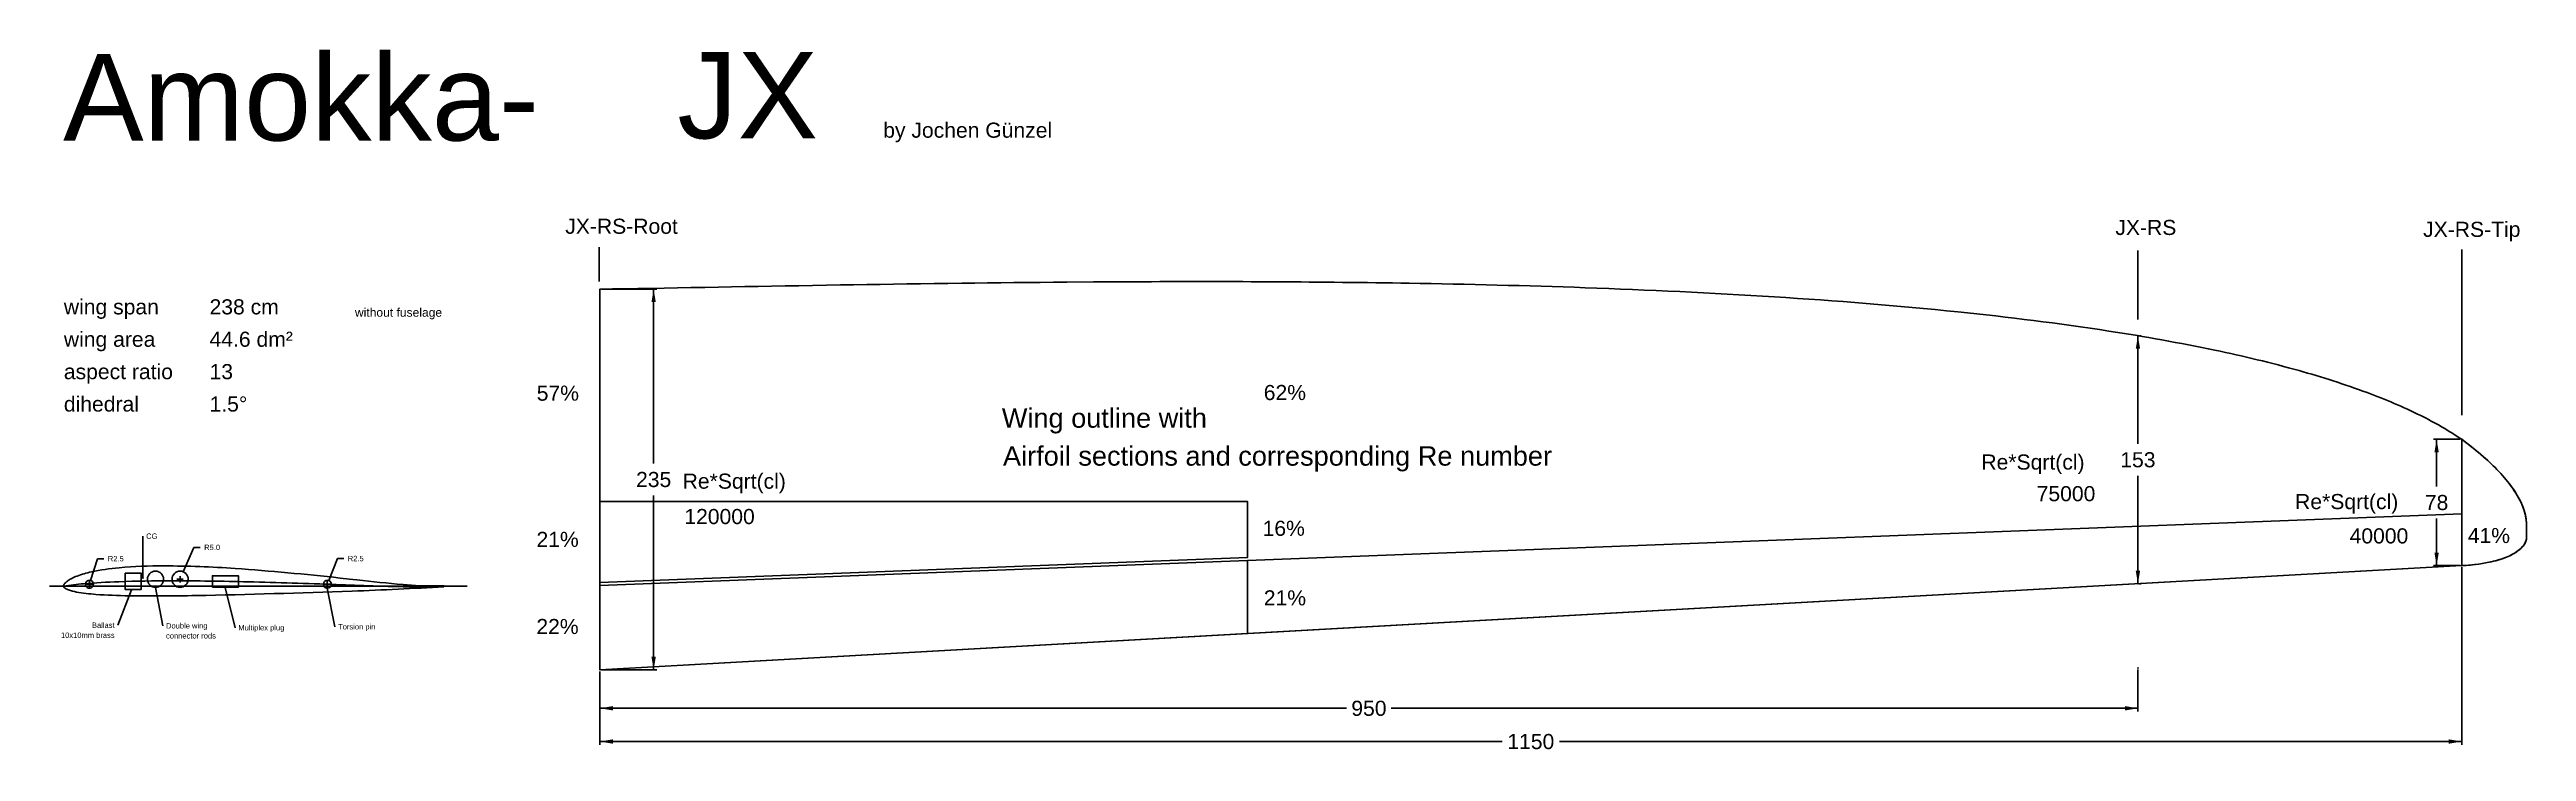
# Model space of a CAD drawing. Extents: x -340 to 1190, y -50 to 383.
import ezdxf
from ezdxf.enums import TextEntityAlignment as Align

# ---------------------------------------------------------------- set-up
doc = ezdxf.new("R2010")
doc.units = 0
for name, color, linetype in [('Airfoils', 7, 'Continuous'), ('Rudder', 7, 'Continuous'), ('Title_Text', 7, 'Continuous')]:
    doc.layers.add(name, color=color, linetype=linetype)
doc.styles.get("Standard").update_dxf_attribs({"font": 'Arial', "height": 5})
doc.dimstyles.get("Standard").update_dxf_attribs({"dimtxt": 5, "dimasz": 2, "dimexe": 2, "dimexo": 1, "dimgap": 2, "dimtad": 0, "dimtoh": 1, "dimdec": 4, "dimzin": 0, "dimsah": 1, "dimcen": 2, "dimazin": 3, "dimtfac": 1, "dimtdec": 4, "dimtofl": 0, "dimtmove": 0, "dimatfit": 3, "dimtolj": 1})

# ---------------------------------------------------------------- blocks, each defined once
blk = doc.blocks.new('*B1')
at = {"layer": 'Airfoils', "linetype": 'Continuous'}
blk.add_text('78', height=9.333333, dxfattribs=at).set_placement((1134.489634, 103.294982), align=Align.MIDDLE)
blk = doc.blocks.new('_CLOSEDFILLED')
blk.add_solid([(-1, 0.166667), (-1, -0.166667), (0, 0)])
blk = doc.blocks.new('*B', base_point=(1134.489634, 103.070982))
at = {"layer": 'Airfoils', "linetype": 'Continuous'}
for p, q in [((1148.997016, 142.298776), (1132.489204, 142.298776)), ((1148.997016, 64.298776), (1132.489204, 64.298776))]:
    blk.add_line(p, q, dxfattribs=at)
at = {"layer": 'Airfoils', "color": 7, "linetype": 'Continuous'}
for p, q in [((1134.486651, 113.130651), (1134.486651, 142.302526)), ((1134.486651, 93.458776), (1134.486651, 64.302526))]:
    blk.add_line(p, q, dxfattribs=at)
at = {"layer": 'Airfoils', "linetype": 'Continuous'}
for p in [(1150, 142.294982), (1150, 64.294982)]:
    blk.add_point(p, dxfattribs=at)
at = {"layer": 'Airfoils', "linetype": 'Continuous', "xscale": 8, "yscale": 8}
for p, rotation in [((1134.489634, 142.294982), 90), ((1134.489634, 64.294982), -90)]:
    blk.add_blockref('_CLOSEDFILLED', p, dxfattribs=dict(at, rotation=rotation))
at = {"layer": 'Airfoils', "linetype": 'Continuous'}
blk.add_blockref('*B1', (0, 0), dxfattribs=at)
blk = doc.blocks.new('*R', base_point=(200, 78.895819))
at = {"layer": 'Rudder', "linetype": 'Continuous'}
blk.add_lwpolyline([(0, 53.865584), (400, 69.312131), (400, 103.926054), (0, 103.926054), (0, 53.865584)], dxfattribs=at)
blk = doc.blocks.new('*R1', base_point=(200, 33.703475))
at = {"layer": 'Rudder', "linetype": 'Continuous'}
blk.add_lwpolyline([(0, 0), (400, 22.363472), (400, 67.40695), (0, 52), (0, 0)], dxfattribs=at)
blk = doc.blocks.new('*R2', base_point=(575, 119.850555))
at = {"linetype": 'Continuous'}
blk.add_lwpolyline([(1150, 64.294982), (0, 0), (0, 235), (7.697714, 235.126259), (15.511728, 235.257645), (23.439756, 235.393718), (31.479512, 235.534037), (39.628708, 235.67816), (47.885059, 235.825647), (56.246277, 235.976056), (64.710076, 236.128947), (73.274169, 236.283879), (81.324061, 236.429361), (89.456826, 236.575871), (97.670625, 236.723056), (105.963622, 236.87056), (114.333979, 237.018029), (122.779859, 237.165108), (131.299425, 237.311445), (139.890838, 237.456683), (148.552262, 237.600469), (156.66587, 237.732533), (164.836925, 237.86275), (173.06395, 237.990836), (181.345469, 238.116506), (189.680006, 238.239476), (198.066084, 238.359461), (206.502227, 238.476176), (214.986958, 238.589336), (223.5188, 238.698657), (231.491714, 238.796597), (239.502885, 238.890745), (247.551126, 238.98087), (255.635252, 239.066744), (263.754076, 239.148139), (271.906411, 239.224825), (280.091072, 239.296573), (288.306871, 239.363156), (304.82714, 239.479907), (320.15471, 239.566841), (335.568598, 239.632445, -0.004896), (499.763249, 238.689172, -0.004699), (608.516511, 235.923736, -0.006988), (725.46759, 230.257096, -0.009921), (838.858762, 220.980387, -0.012456), (932.017379, 209.166701, -0.013283), (997.543106, 197.343326, -0.016453), (1049.502852, 184.726401, -0.020883), (1091.54269, 171.169547, -0.026054), (1124.688532, 156.941311, -0.033285), (1150, 142.294982), (1150, 64.294982)], format="xyb", dxfattribs=at)
blk = doc.blocks.new('*R3', base_point=(1170, 103.294982))
at = {"linetype": 'Continuous'}
blk.add_lwpolyline([(1150, 142.294982), (1150, 64.294982, 0.036907), (1166.860218, 66.366178, 0.046264), (1177.7447, 69.585506, 0.062132), (1184.935524, 73.54808, 0.074875), (1188.399154, 77.015393, 0.135858), (1189.989329, 81.091333), (1190, 81.631086), (1190, 89.672337, 0.080572), (1188.38194, 98.918168, 0.052413), (1184.317453, 107.665765, 0.040301), (1177.400057, 117.383872, 0.028507), (1168.221891, 127.16322, 0.032613), (1150, 142.294982)], format="xyb", dxfattribs=at)
blk = doc.blocks.new('*B3')
at = {"layer": 'Airfoils', "linetype": 'Continuous'}
blk.add_text('153', height=9.333333, dxfattribs=at).set_placement((950, 129.696166), align=Align.MIDDLE)
blk = doc.blocks.new('*B2', base_point=(950, 129.472166))
at = {"layer": 'Airfoils', "color": 7, "linetype": 'Continuous'}
for p, q in [((949.997016, 139.53996), (949.997016, 206.274335)), ((949.997016, 119.85246), (949.997016, 53.118085))]:
    blk.add_line(p, q, dxfattribs=at)
at = {"layer": 'Airfoils', "linetype": 'Continuous'}
for p, q in [((950.997016, 206.28288), (951.997016, 206.28288)), ((950.997016, 53.111005), (951.997016, 53.111005))]:
    blk.add_line(p, q, dxfattribs=at)
for p in [(950, 206.279086), (950, 53.113246)]:
    blk.add_point(p, dxfattribs=at)
at = {"layer": 'Airfoils', "linetype": 'Continuous', "xscale": 8, "yscale": 8}
for p, rotation in [((950, 206.279086), 90), ((950, 53.113246), -90)]:
    blk.add_blockref('_CLOSEDFILLED', p, dxfattribs=dict(at, rotation=rotation))
at = {"layer": 'Airfoils', "linetype": 'Continuous'}
blk.add_blockref('*B3', (0, 0), dxfattribs=at)
blk = doc.blocks.new('*B5')
at = {"layer": 'Airfoils', "linetype": 'Continuous'}
blk.add_text('950', height=9.333333, dxfattribs=at).set_placement((475, -23.782062), align=Align.MIDDLE)
blk = doc.blocks.new('*B4', base_point=(475, -24.006062))
at = {"layer": 'Airfoils', "linetype": 'Continuous'}
for p, q in [((949.997016, 0.113169), (949.997016, -25.777456)), ((-0.002984, -0.996206), (-0.002984, -25.777456))]:
    blk.add_line(p, q, dxfattribs=at)
at = {"layer": 'Airfoils', "color": 7, "linetype": 'Continuous'}
for p, q in [((461.237016, -23.778268), (0.002641, -23.778268)), ((488.760454, -23.778268), (950.002641, -23.778268))]:
    blk.add_line(p, q, dxfattribs=at)
at = {"layer": 'Airfoils', "linetype": 'Continuous'}
for p in [(0, 0), (950, 1.113246)]:
    blk.add_point(p, dxfattribs=at)
at = {"layer": 'Airfoils', "linetype": 'Continuous', "xscale": 8, "yscale": 8, "rotation": 180}
blk.add_blockref('_CLOSEDFILLED', (0, -23.782062), dxfattribs=at)
at = {"layer": 'Airfoils', "linetype": 'Continuous'}
blk.add_blockref('*B5', (0, 0), dxfattribs=at)
at = {"layer": 'Airfoils', "linetype": 'Continuous', "xscale": 8, "yscale": 8}
blk.add_blockref('_CLOSEDFILLED', (950, -23.782062), dxfattribs=at)
blk = doc.blocks.new('*R4', base_point=(775, 59.329227))
at = {"layer": 'Rudder', "linetype": 'Continuous'}
blk.add_lwpolyline([(400, 22.363472), (1150, 64.294982), (1150, 96.294982), (400, 67.40695), (400, 22.363472)], dxfattribs=at)
blk = doc.blocks.new('*B7')
at = {"layer": 'Airfoils', "linetype": 'Continuous'}
blk.add_text('235', height=9.333333, dxfattribs=at).set_placement((33.188067, 117.5), align=Align.MIDDLE)
blk = doc.blocks.new('*B6', base_point=(33.188067, 117.276))
at = {"layer": 'Airfoils', "linetype": 'Continuous'}
for p, q in [((0.997016, 235.003794), (35.184516, 235.003794)), ((0.997016, 0.003794), (35.184516, 0.003794))]:
    blk.add_line(p, q, dxfattribs=at)
at = {"layer": 'Airfoils', "color": 7, "linetype": 'Continuous'}
for p, q in [((33.185084, 127.343794), (33.185084, 235.000044)), ((33.185084, 107.656294), (33.185084, 0.000044))]:
    blk.add_line(p, q, dxfattribs=at)
at = {"layer": 'Airfoils', "linetype": 'Continuous'}
for p in [(0, 235), (0, 0)]:
    blk.add_point(p, dxfattribs=at)
at = {"layer": 'Airfoils', "linetype": 'Continuous', "xscale": 8, "yscale": 8}
for p, rotation in [((33.188067, 235), 90), ((33.188067, 0), -90)]:
    blk.add_blockref('_CLOSEDFILLED', p, dxfattribs=dict(at, rotation=rotation))
at = {"layer": 'Airfoils', "linetype": 'Continuous'}
blk.add_blockref('*B7', (0, 0), dxfattribs=at)
blk = doc.blocks.new('*B9')
at = {"layer": 'Airfoils', "linetype": 'Continuous'}
blk.add_text('1150', height=9.333333, dxfattribs=at).set_placement((575, -44.307156), align=Align.MIDDLE)
blk = doc.blocks.new('*B8', base_point=(575, -44.531156))
at = {"layer": 'Airfoils', "linetype": 'Continuous'}
for p, q in [((1149.997016, 63.300669), (1149.997016, -46.308706)), ((-0.002984, -0.996206), (-0.002984, -46.308706))]:
    blk.add_line(p, q, dxfattribs=at)
at = {"layer": 'Airfoils', "color": 7, "linetype": 'Continuous'}
for p, q in [((557.317016, -44.303362), (-0.003296, -44.303362)), ((592.676391, -44.303362), (1149.996704, -44.303362))]:
    blk.add_line(p, q, dxfattribs=at)
at = {"layer": 'Airfoils', "linetype": 'Continuous'}
for p in [(1150, 64.294982), (0, 0)]:
    blk.add_point(p, dxfattribs=at)
at = {"layer": 'Airfoils', "linetype": 'Continuous', "xscale": 8, "yscale": 8, "rotation": 180}
blk.add_blockref('_CLOSEDFILLED', (0, -44.307156), dxfattribs=at)
at = {"layer": 'Airfoils', "linetype": 'Continuous'}
blk.add_blockref('*B9', (0, 0), dxfattribs=at)
at = {"layer": 'Airfoils', "linetype": 'Continuous', "xscale": 8, "yscale": 8}
blk.add_blockref('_CLOSEDFILLED', (1150, -44.307156), dxfattribs=at)
blk = doc.blocks.new('*R5', base_point=(-315.317967, 52.800543))
at = {"linetype": 'Continuous'}
blk.add_lwpolyline([(-312.817967, 52.800543, 0.956109), (-317.807908, 53.024582, 1.045905), (-312.817967, 52.800543)], format="xyb", dxfattribs=at)
blk = doc.blocks.new('*R6', base_point=(-274.517967, 55.900543))
at = {"linetype": 'Continuous'}
blk.add_lwpolyline([(-269.517967, 55.900543, 1), (-279.517967, 55.900543, 1), (-269.517967, 55.900543)], format="xyb", dxfattribs=at)
blk = doc.blocks.new('*R7', base_point=(-259.317967, 55.900543))
at = {"linetype": 'Continuous'}
blk.add_lwpolyline([(-254.317967, 55.900543, 1), (-264.317967, 55.900543, 1), (-254.317967, 55.900543)], format="xyb", dxfattribs=at)
blk = doc.blocks.new('*R8', base_point=(-231.317967, 54.600543))
at = {"linetype": 'Continuous'}
blk.add_lwpolyline([(-239.317967, 51.100543), (-223.317967, 51.100543), (-223.317967, 58.100543), (-239.317967, 58.100543), (-239.317967, 51.100543)], dxfattribs=at)
blk = doc.blocks.new('*B11')
at = {"linetype": 'Continuous'}
blk.add_text('R2.5', height=3.333333, dxfattribs=at).set_placement((-150.832379, 68.690092), align=Align.MIDDLE)
blk = doc.blocks.new('*B10', base_point=(-150.832379, 68.610092))
at = {"color": 7, "linetype": 'Continuous'}
for p, q in [((-167.460016, 55.162389), (-162.131891, 68.693639)), ((-162.131891, 68.693639), (-158.131891, 68.693639))]:
    blk.add_line(p, q, dxfattribs=at)
at = {"linetype": 'Continuous'}
for p, q in [((-170.375605, 52.83561), (-166.375605, 52.83561)), ((-168.375605, 50.83561), (-168.375605, 54.83561))]:
    blk.add_line(p, q, dxfattribs=at)
blk.add_point((-167.457032, 55.158595), dxfattribs=at)
blk.add_blockref('*B11', (0, 0), dxfattribs=at)
at = {"linetype": 'Continuous', "xscale": 2, "yscale": 2, "rotation": 248.520327}
blk.add_blockref('_CLOSEDFILLED', (-167.457032, 55.158595), dxfattribs=at)
blk = doc.blocks.new('*R9', base_point=(-168.317967, 52.800543))
at = {"linetype": 'Continuous'}
blk.add_lwpolyline([(-165.817967, 52.800543, 1), (-170.817967, 52.800543, 1), (-165.817967, 52.800543)], format="xyb", dxfattribs=at)
blk = doc.blocks.new('*B13')
at = {"linetype": 'Continuous'}
blk.add_text('R5.0', height=3.333333, dxfattribs=at).set_placement((-239.523346, 75.56062), align=Align.MIDDLE)
blk = doc.blocks.new('*B12', base_point=(-239.523346, 75.48062))
at = {"color": 7, "linetype": 'Continuous'}
for p, q in [((-257.334794, 60.490427), (-250.823346, 75.56062)), ((-250.823346, 75.56062), (-246.823346, 75.56062))]:
    blk.add_line(p, q, dxfattribs=at)
at = {"linetype": 'Continuous'}
for p, q in [((-261.317967, 55.900543), (-257.317967, 55.900543)), ((-259.317967, 53.900543), (-259.317967, 57.900543))]:
    blk.add_line(p, q, dxfattribs=at)
blk.add_point((-257.334794, 60.490427), dxfattribs=at)
blk.add_blockref('*B13', (0, 0), dxfattribs=at)
at = {"linetype": 'Continuous', "xscale": 2, "yscale": 2, "rotation": 246.63205}
blk.add_blockref('_CLOSEDFILLED', (-257.334794, 60.490427), dxfattribs=at)
blk = doc.blocks.new('*B15')
at = {"linetype": 'Continuous'}
blk.add_text('R2.5', height=3.333333, dxfattribs=at).set_placement((-299.028398, 68.60373), align=Align.MIDDLE)
blk = doc.blocks.new('*B14', base_point=(-299.028398, 68.52373))
at = {"color": 7, "linetype": 'Continuous'}
for p, q in [((-314.565263, 55.18454), (-310.328398, 68.60373)), ((-310.328398, 68.60373), (-306.328398, 68.60373))]:
    blk.add_line(p, q, dxfattribs=at)
at = {"linetype": 'Continuous'}
for p, q in [((-317.317967, 52.800543), (-313.317967, 52.800543)), ((-315.317967, 50.800543), (-315.317967, 54.800543))]:
    blk.add_line(p, q, dxfattribs=at)
blk.add_point((-314.565263, 55.18454), dxfattribs=at)
blk.add_blockref('*B15', (0, 0), dxfattribs=at)
at = {"linetype": 'Continuous', "xscale": 2, "yscale": 2, "rotation": 252.477437}
blk.add_blockref('_CLOSEDFILLED', (-314.565263, 55.18454), dxfattribs=at)
blk = doc.blocks.new('*B17')
at = {"layer": 'Airfoils', "linetype": 'Continuous'}
blk.add_text('Multiplex plug', height=3.333333, dxfattribs=at).set_placement((-223.378711, 25.992285), align=Align.MIDDLE_LEFT)
blk = doc.blocks.new('*B16', base_point=(-206.653711, 25.417285))
at = {"layer": 'Airfoils', "color": 7, "linetype": 'Continuous'}
blk.add_line((-231.450008, 50.856586), (-225.379695, 25.997211), dxfattribs=at)
at = {"layer": 'Airfoils', "linetype": 'Continuous'}
blk.add_lwpolyline([(-231.447024, 50.852792), (-225.378711, 25.992285)], dxfattribs=at)
at = {"layer": 'Airfoils', "linetype": 'Continuous', "xscale": 2, "yscale": 2, "rotation": 103.717346}
blk.add_blockref('_CLOSEDFILLED', (-231.447024, 50.852792), dxfattribs=at)
at = {"layer": 'Airfoils', "linetype": 'Continuous'}
blk.add_blockref('*B17', (0, 0), dxfattribs=at)
blk = doc.blocks.new('*B19')
at = {"layer": 'Airfoils', "linetype": 'Continuous'}
blk.add_text('Double wing', height=3.333333, dxfattribs=at).set_placement((-268.010172, 27.166797), align=Align.MIDDLE_LEFT)
blk = doc.blocks.new('*B20')
at = {"layer": 'Airfoils', "linetype": 'Continuous'}
blk.add_text('connector rods', height=3.333333, dxfattribs=at).set_placement((-268.010172, 20.966797), align=Align.MIDDLE_LEFT)
blk = doc.blocks.new('*B18', base_point=(-249.810172, 23.491797))
at = {"layer": 'Airfoils', "color": 7, "linetype": 'Continuous'}
blk.add_line((-274.521317, 50.885926), (-270.013505, 27.167176), dxfattribs=at)
at = {"layer": 'Airfoils', "linetype": 'Continuous'}
blk.add_lwpolyline([(-274.518334, 50.882132), (-270.010172, 27.166797)], dxfattribs=at)
at = {"layer": 'Airfoils', "linetype": 'Continuous', "xscale": 2, "yscale": 2, "rotation": 100.763209}
blk.add_blockref('_CLOSEDFILLED', (-274.518334, 50.882132), dxfattribs=at)
at = {"layer": 'Airfoils', "linetype": 'Continuous'}
for name in ['*B20', '*B19']:
    blk.add_blockref(name, (0, 0), dxfattribs=at)
blk = doc.blocks.new('*B22')
at = {"layer": 'Airfoils', "linetype": 'Continuous'}
blk.add_text('Torsion pin', height=3.333333, dxfattribs=at).set_placement((-161.716825, 26.579541), align=Align.MIDDLE_LEFT)
blk = doc.blocks.new('*B21', base_point=(-148.091825, 26.004541))
at = {"layer": 'Airfoils', "color": 7, "linetype": 'Continuous'}
blk.add_line((-168.375605, 50.33561), (-163.719355, 26.58561), dxfattribs=at)
at = {"layer": 'Airfoils', "linetype": 'Continuous'}
blk.add_lwpolyline([(-168.372622, 50.331815), (-163.716825, 26.579541)], dxfattribs=at)
at = {"layer": 'Airfoils', "linetype": 'Continuous', "xscale": 2, "yscale": 2, "rotation": 101.090211}
blk.add_blockref('_CLOSEDFILLED', (-168.372622, 50.331815), dxfattribs=at)
at = {"layer": 'Airfoils', "linetype": 'Continuous'}
blk.add_blockref('*B22', (0, 0), dxfattribs=at)
blk = doc.blocks.new('*R10', base_point=(-288.317967, 54.600543))
at = {"layer": 'Airfoils', "linetype": 'Continuous'}
blk.add_lwpolyline([(-293.317967, 59.600543), (-283.317967, 59.600543), (-283.317967, 49.600543), (-293.317967, 49.600543), (-293.317967, 59.600543)], dxfattribs=at)
blk = doc.blocks.new('*B24')
at = {"layer": 'Airfoils', "linetype": 'Continuous'}
blk.add_text('Ballast', height=3.333333, dxfattribs=at).set_placement((-299.789647, 27.530648), align=Align.MIDDLE_RIGHT)
blk = doc.blocks.new('*B25')
at = {"layer": 'Airfoils', "linetype": 'Continuous'}
blk.add_text('10x10mm brass', height=3.333333, dxfattribs=at).set_placement((-299.789647, 21.330648), align=Align.MIDDLE_RIGHT)
blk = doc.blocks.new('*B23', base_point=(-319.339647, 23.855648))
at = {"layer": 'Airfoils', "color": 7, "linetype": 'Continuous'}
blk.add_line((-289.311618, 49.34276), (-297.788181, 27.53026), dxfattribs=at)
at = {"layer": 'Airfoils', "linetype": 'Continuous'}
blk.add_lwpolyline([(-289.308635, 49.338966), (-297.789647, 27.530648)], dxfattribs=at)
at = {"layer": 'Airfoils', "linetype": 'Continuous', "xscale": 2, "yscale": 2, "rotation": 68.749494}
blk.add_blockref('_CLOSEDFILLED', (-289.308635, 49.338966), dxfattribs=at)
at = {"layer": 'Airfoils', "linetype": 'Continuous'}
for name in ['*B25', '*B24']:
    blk.add_blockref(name, (0, 0), dxfattribs=at)
blk = doc.blocks.new('*B27')
at = {"layer": 'Airfoils', "color": 5, "linetype": 'Continuous'}
blk.add_text('CG', height=3.333333, dxfattribs=at).set_placement((-280.301127, 82.498873), align=Align.MIDDLE_LEFT)
blk = doc.blocks.new('*B26', base_point=(-276.176127, 81.923873))
at = {"layer": 'Airfoils', "color": 5, "linetype": 'Continuous'}
blk.add_line((-282.32095, 56.604338), (-282.297513, 82.494963), dxfattribs=at)
blk.add_lwpolyline([(-282.317967, 56.600543), (-282.301127, 82.498873)], dxfattribs=at)
blk.add_blockref('*B27', (0, 0), dxfattribs=at)
at = {"layer": 'Airfoils', "color": 5, "linetype": 'Continuous', "xscale": 2, "yscale": 2, "rotation": 269.962744}
blk.add_blockref('_CLOSEDFILLED', (-282.317967, 56.600543), dxfattribs=at)
blk = doc.blocks.new('*R11', base_point=(-213.818471, 54.872407))
at = {"linetype": 'Continuous'}
blk.add_lwpolyline([(-96.317967, 51.300918, -0.006476), (-153.084661, 48.587843, -0.004245), (-249.463072, 45.835335, -0.00835), (-290.990698, 45.690199, -0.01424), (-311.401082, 46.544753, -0.02623), (-323.35525, 48.015195, -0.037504), (-328.265834, 49.306614, -0.056111), (-330.334985, 50.310652, -0.108138), (-331.203028, 51.172538, -0.22028), (-331.243213, 52.032708, -0.112236), (-330.260349, 53.590688, -0.044837), (-328.962209, 54.74489, -0.03976), (-326.546715, 56.252768, -0.030327), (-322.946491, 57.860074, -0.035623), (-314.096579, 60.429846, -0.031039), (-297.01591, 62.994918, -0.023554), (-269.098709, 64.158638, -0.016421), (-225.281525, 62.533566, -0.010434), (-160.477949, 56.634149, -0.000271), (-152.683304, 55.778209), (-150.086296, 55.492308, 0.006157), (-121.592452, 52.60021, 0.023955), (-101.079043, 51.760367, 0.007745), (-96.317967, 51.900168), (-96.317967, 51.300918)], format="xyb", dxfattribs=at)

msp = doc.modelspace()

# ---------------------------------------------------------------- linework, layer by layer
at = {"linetype": 'Continuous'}
for p, q in [((0, 235), (0, 0)), ((1190, 89.672337), (1190, 81.631086))]:
    msp.add_line(p, q, dxfattribs=at)
at = {"color": 1, "linetype": 'Continuous'}
msp.add_line((-339.96105, 51.600543), (-81.93869, 51.600543), dxfattribs=at)
at = {"linetype": 'Continuous'}
for points in [[(1150, 142.294982), (1151.274556, 141.356881), (1152.621145, 140.348985), (1154.032407, 139.273717), (1155.500979, 138.133499), (1157.019499, 136.930754), (1158.580606, 135.667903), (1160.176938, 134.347368), (1161.801133, 132.971574), (1163.445829, 131.54294), (1165.831219, 129.401572), (1168.221891, 127.16322), (1170.595979, 124.835078), (1172.931615, 122.424343), (1175.20693, 119.938209), (1177.400057, 117.383872), (1178.458965, 116.083376), (1179.489127, 114.768528), (1180.487807, 113.440226), (1181.511353, 112.015172), (1182.492995, 110.577024), (1183.429455, 109.126862), (1184.317453, 107.665765), (1185.153712, 106.194811), (1185.934952, 104.71508), (1186.657894, 103.22765), (1187.31926, 101.733599), (1187.915772, 100.234008), (1188.38194, 98.918168), (1188.793747, 97.599635), (1189.148997, 96.27913), (1189.445492, 94.957377), (1189.681036, 93.635099), (1189.853433, 92.313017), (1189.960487, 90.991856), (1190, 89.672337)], [(1150, 64.294982), (1152.737039, 64.469667), (1155.36189, 64.688095), (1157.87618, 64.948262), (1160.281533, 65.248159), (1162.579574, 65.585782), (1164.771927, 65.959124), (1166.860218, 66.366178), (1168.846072, 66.804939), (1170.731113, 67.273401), (1172.024626, 67.62733), (1173.267502, 67.994821), (1174.460344, 68.375129), (1175.603756, 68.767509), (1176.69834, 69.171216), (1177.7447, 69.585506), (1178.74344, 70.009633), (1179.695163, 70.442852), (1180.600472, 70.884419), (1181.821749, 71.532301), (1182.950156, 72.19368), (1183.987483, 72.866344), (1184.935524, 73.54808), (1185.796071, 74.236675), (1186.570915, 74.929916), (1187.261848, 75.625592), (1187.870664, 76.321488), (1188.399154, 77.015393), (1188.797099, 77.619186), (1189.136117, 78.218277), (1189.41741, 78.811185), (1189.642176, 79.396427), (1189.811618, 79.972521), (1189.926935, 80.537983), (1189.989329, 81.091333), (1190, 81.631086)]]:
    msp.add_lwpolyline(points, dxfattribs=at)
at = {"color": 5, "linetype": 'Continuous'}
msp.add_lwpolyline([(-331.317967, 51.600543, -0.022328), (-318.918367, 53.134532, -0.01231), (-297.200384, 54.38391, -0.00887), (-264.793432, 54.910405, -0.006183), (-217.139697, 54.297883, -0.003342), (-162.909291, 52.590958), (-140.097561, 51.769428, 0.006275), (-115.369203, 51.190573, 0.015451), (-96.317967, 51.600543)], format="xyb", dxfattribs=at)
msp.add_point((-282.317967, 56.600543), dxfattribs=at)
at = {"layer": 'Airfoils', "linetype": 'Continuous'}
for p, q in [((-0.462735, 261.054676), (-0.462735, 239.785585)), ((950, 258.889829), (950, 216.351648)), ((1150, 259.425037), (1150, 157.256087))]:
    msp.add_line(p, q, dxfattribs=at)

# ---------------------------------------------------------------- block references
at = {"linetype": 'Continuous'}
for name, p in [('*R2', (575, 119.850555)), ('*R3', (1170, 103.294982)), ('*R11', (-213.818471, 54.872407)), ('*R5', (-315.317967, 52.800543)), ('*R6', (-274.517967, 55.900543)), ('*R7', (-259.317967, 55.900543)), ('*R8', (-231.317967, 54.600543)), ('*R9', (-168.317967, 52.800543))]:
    msp.add_blockref(name, p, dxfattribs=at)
at = {"layer": 'Airfoils', "color": 5, "linetype": 'Continuous'}
msp.add_blockref('*B26', (-276.176127, 81.923873), dxfattribs=at)
at = {"layer": 'Airfoils', "linetype": 'Continuous'}
for name, p in [('*B23', (-319.339647, 23.855648)), ('*R10', (-288.317967, 54.600543)), ('*B18', (-249.810172, 23.491797)), ('*B16', (-206.653711, 25.417285)), ('*B21', (-148.091825, 26.004541))]:
    msp.add_blockref(name, p, dxfattribs=at)
at = {"layer": 'Rudder', "linetype": 'Continuous'}
for name, p in [('*R', (200, 78.895819)), ('*R4', (775, 59.329227)), ('*R1', (200, 33.703475))]:
    msp.add_blockref(name, p, dxfattribs=at)

# ---------------------------------------------------------------- texts
at = {"color": 8, "linetype": 'Continuous'}
for s, p in [('Re*Sqrt(cl)', (853.29679, 123.606684)), ('Re*Sqrt(cl)', (51.098321, 111.80989)), ('75000', (887.459666, 104.073786)), ('Re*Sqrt(cl)', (1047.08012, 99.192868)), ('120000', (52.140824, 89.958567)), ('40000', (1080.757819, 78.012131))]:
    msp.add_text(s, height=9.333333, dxfattribs=at).set_placement(p)
at = {"layer": 'Airfoils', "linetype": 'Continuous'}
for s, p in [('JX-RS-Root', (-21.415658, 269.209564)), ('JX-RS', (936.067582, 268.472173)), ('JX-RS-Tip', (1126.167554, 267.300801))]:
    msp.add_text(s, height=9.333333, dxfattribs=at).set_placement(p)
at = {"layer": 'Airfoils', "color": 8, "linetype": 'Continuous'}
for s, p in [('Wing outline with', (248.248589, 149.473528)), ('Airfoil sections and corresponding Re number', (248.953806, 126.041681))]:
    msp.add_text(s, height=12, dxfattribs=at).set_placement(p)
at = {"layer": 'Rudder', "linetype": 'Continuous'}
for s, p in [('57%', (-39.025114, 166.153513)), ('62%', (410.044795, 166.528768)), ('16%', (409.321747, 82.69897)), ('21%', (-39.188205, 75.846787)), ('41%', (1153.73827, 78.217819)), ('21%', (410.07499, 39.717346)), ('22%', (-39.261076, 22.042555))]:
    msp.add_text(s, height=9.333333, dxfattribs=at).set_placement(p)
at = {"layer": 'Title_Text', "color": 253, "linetype": 'Continuous'}
msp.add_text('Amokka-', height=53.333333, dxfattribs=at).set_placement((-331.532689, 326.807003))
at = {"layer": 'Title_Text', "linetype": 'Continuous'}
for s, height, p in [('JX', 53.333333, (47.811489, 328.134437)), ('wing span', 9.333333, (-331.123271, 219.442897)), ('238 cm', 9.333333, (-241.123271, 219.442897)), ('without fuselage', 5.333333, (-151.317967, 218.002897)), ('wing area', 9.333333, (-331.123271, 199.442897)), ('44.6 dm²', 9.333333, (-241.123271, 199.442897)), ('aspect ratio', 9.333333, (-331.123271, 179.442897)), ('13', 9.333333, (-241.123271, 179.442897)), ('dihedral', 9.333333, (-331.123271, 159.442897)), ('1.5°', 9.333333, (-241.123271, 159.442897))]:
    msp.add_text(s, height=height, dxfattribs=at).set_placement(p)
at = {"layer": 'Title_Text', "color": 9, "linetype": 'Continuous'}
msp.add_text('by Jochen Günzel', height=9.333333, dxfattribs=at).set_placement((174.99929, 328.534793))

# ---------------------------------------------------------------- dimensions: what is measured, and where the dimension line sits
at = {"linetype": 'Continuous'}
for center, mpoint, picture, middle in [((-259.317967, 55.900543), (-257.334794, 60.490427), '*B12', (-239.523346, 75.56062)), ((-315.317967, 52.800543), (-314.565263, 55.18454), '*B14', (-299.028398, 68.60373)), ((-168.372622, 52.831815), (-167.457032, 55.158595), '*B10', (-150.832379, 68.690092))]:
    dim = msp.add_radius_dim(center=center, mpoint=mpoint, dimstyle='Standard', dxfattribs=at)
    dim.commit()
    dim.dimension.update_dxf_attribs({"geometry": picture, "text_midpoint": middle, "dimtype": 132})
at = {"layer": 'Airfoils', "linetype": 'Continuous'}
for base, p1, p2, picture, middle in [((33.188067, 0), (0, 235), (0, 0), '*B6', (33.188067, 117.5)), ((950, 53.113246), (950, 206.279086), (950, 53.113246), '*B2', (950, 129.696166)), ((1134.489634, 142.294982), (1150, 64.294982), (1150, 142.294982), '*B', (1134.489634, 103.294982))]:
    dim = msp.add_linear_dim(base=base, p1=p1, p2=p2, angle=90, dimstyle='Standard', dxfattribs=at)
    dim.commit()
    dim.dimension.update_dxf_attribs({"geometry": picture, "text_midpoint": middle})
for base, p2, picture, middle in [((1150, -44.307156), (1150, 64.294982), '*B8', (575, -44.307156)), ((950, -23.782062), (950, 1.113246), '*B4', (475, -23.782062))]:
    dim = msp.add_linear_dim(base=base, p1=(0, 0), p2=p2, dimstyle='Standard', dxfattribs=at)
    dim.commit()
    dim.dimension.update_dxf_attribs({"geometry": picture, "text_midpoint": middle})

doc.saveas('drawing.dxf')
